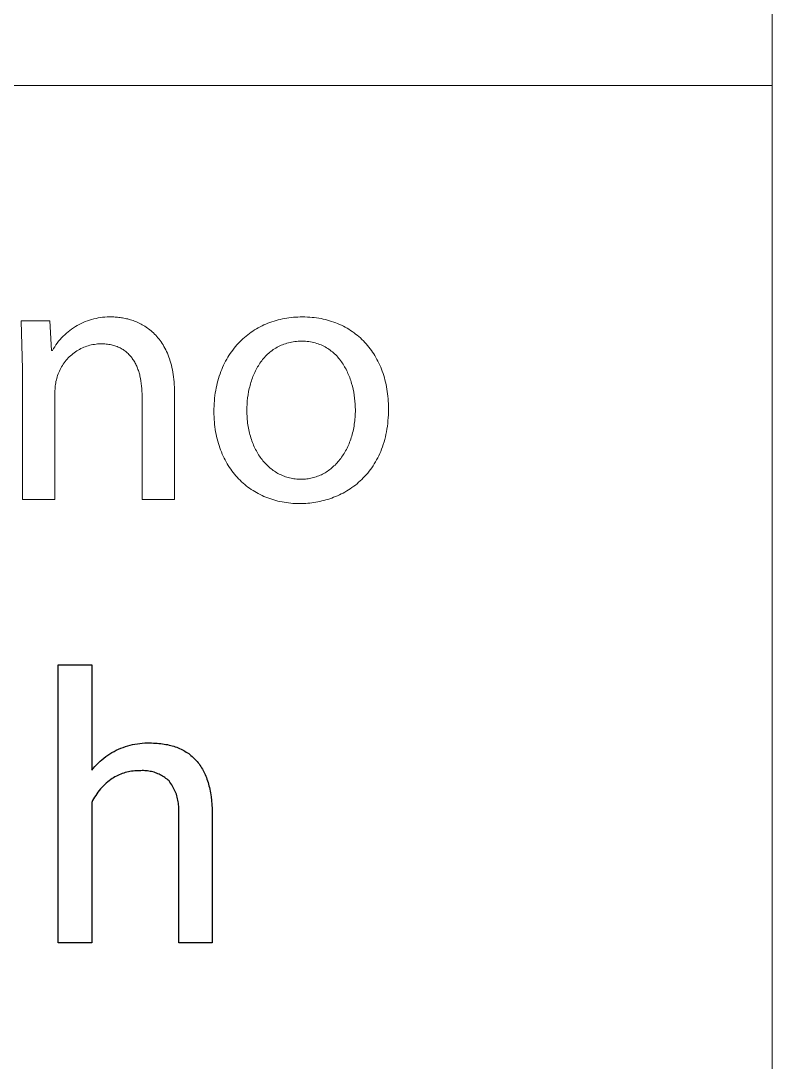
# Model space of a CAD drawing. Header units: millimetres. Extents: x 373 to 3451, y -552 to 1598.
# Drawn here: x 3385.1 to 3447.8, y -289.4 to -202.5 of the extents above; entities that cross this region are included whole.
import ezdxf

# ---------------------------------------------------------------- set-up
doc = ezdxf.new("R2010")
doc.units = ezdxf.units.MM
doc.header["$MEASUREMENT"] = 0
doc.layers.add('Domyślny', color=7, linetype='Continuous', true_color=0x000000)

msp = doc.modelspace()

# ---------------------------------------------------------------- linework, layer by layer
at = {"layer": 'Domyślny', "color": 18, "lineweight": 15, "true_color": 0x000000}
for p, q in [((3447.834, -551.922), (3447.834, 1598.333)), ((3447.834, -207.866), (2287.646, -207.866)), ((3447.834, -207.866), (3447.834, -551.919)), ((3385.249, -231.546), (3385.126, -227.508)), ((3385.126, -227.508), (3387.535, -227.508)), ((3387.535, -227.508), (3387.678, -229.988)), ((3389.818, -227.894), (3389.981, -227.804)), ((3389.981, -227.804), (3390.148, -227.721)), ((3390.148, -227.721), (3390.318, -227.642)), ((3390.318, -227.642), (3390.49, -227.57)), ((3390.49, -227.57), (3390.664, -227.504)), ((3390.664, -227.504), (3390.841, -227.443)), ((3390.841, -227.443), (3391.019, -227.389)), ((3391.019, -227.389), (3391.2, -227.341)), ((3391.2, -227.341), (3391.382, -227.299)), ((3391.382, -227.299), (3391.565, -227.263)), ((3391.565, -227.263), (3391.749, -227.233)), ((3391.749, -227.233), (3391.934, -227.21)), ((3391.934, -227.21), (3392.12, -227.193)), ((3392.12, -227.193), (3392.306, -227.182)), ((3392.306, -227.182), (3392.493, -227.178)), ((3392.493, -227.178), (3392.68, -227.18)), ((3392.68, -227.18), (3392.777, -227.181)), ((3392.777, -227.181), (3392.876, -227.183)), ((3392.876, -227.183), (3392.976, -227.188)), ((3392.976, -227.188), (3393.078, -227.195)), ((3393.078, -227.195), (3393.181, -227.203)), ((3393.181, -227.203), (3393.286, -227.214)), ((3393.286, -227.214), (3393.391, -227.227)), ((3393.391, -227.227), (3393.497, -227.242)), ((3393.497, -227.242), (3393.604, -227.26)), ((3393.604, -227.26), (3393.712, -227.279)), ((3393.712, -227.279), (3393.821, -227.302)), ((3393.821, -227.302), (3393.93, -227.326)), ((3393.93, -227.326), (3394.04, -227.353)), ((3394.04, -227.353), (3394.15, -227.383)), ((3394.15, -227.383), (3394.26, -227.415)), ((3394.26, -227.415), (3394.37, -227.45)), ((3394.37, -227.45), (3394.481, -227.488)), ((3394.481, -227.488), (3394.591, -227.529)), ((3394.591, -227.529), (3394.702, -227.573)), ((3394.702, -227.573), (3394.812, -227.619)), ((3394.812, -227.619), (3394.922, -227.669)), ((3394.922, -227.669), (3395.031, -227.721)), ((3395.031, -227.721), (3395.14, -227.777)), ((3395.14, -227.777), (3395.249, -227.836)), ((3395.249, -227.836), (3395.356, -227.898)), ((3405.406, -227.853), (3405.569, -227.781)), ((3405.569, -227.781), (3405.735, -227.713)), ((3405.735, -227.713), (3405.902, -227.649)), ((3405.902, -227.649), (3406.071, -227.589)), ((3406.071, -227.589), (3406.243, -227.533)), ((3406.243, -227.533), (3406.416, -227.481)), ((3406.416, -227.481), (3406.591, -227.433)), ((3406.591, -227.433), (3406.769, -227.389)), ((3406.769, -227.389), (3406.947, -227.35)), ((3406.947, -227.35), (3407.128, -227.314)), ((3407.128, -227.314), (3407.31, -227.282)), ((3407.31, -227.282), (3407.494, -227.255)), ((3407.494, -227.255), (3407.68, -227.232)), ((3407.68, -227.232), (3407.867, -227.213)), ((3407.867, -227.213), (3408.055, -227.198)), ((3408.055, -227.198), (3408.245, -227.187)), ((3408.245, -227.187), (3408.436, -227.181)), ((3408.436, -227.181), (3408.629, -227.179)), ((3408.629, -227.179), (3408.829, -227.181)), ((3408.829, -227.181), (3409.026, -227.188)), ((3409.026, -227.188), (3409.222, -227.199)), ((3409.222, -227.199), (3409.415, -227.215)), ((3409.415, -227.215), (3409.607, -227.235)), ((3409.607, -227.235), (3409.796, -227.259)), ((3409.796, -227.259), (3409.983, -227.288)), ((3409.983, -227.288), (3410.167, -227.321)), ((3410.167, -227.321), (3410.349, -227.358)), ((3410.349, -227.358), (3410.529, -227.4)), ((3410.529, -227.4), (3410.707, -227.446)), ((3410.707, -227.446), (3410.882, -227.495)), ((3410.882, -227.495), (3411.054, -227.549)), ((3411.054, -227.549), (3411.225, -227.607)), ((3411.225, -227.607), (3411.392, -227.669)), ((3411.392, -227.669), (3411.557, -227.735)), ((3411.557, -227.735), (3411.72, -227.805)), ((3411.72, -227.805), (3411.88, -227.879)), ((3388.635, -228.799), (3388.769, -228.668)), ((3388.769, -228.668), (3388.907, -228.543)), ((3388.907, -228.543), (3389.049, -228.422)), ((3389.049, -228.422), (3389.195, -228.306)), ((3389.195, -228.306), (3389.346, -228.195)), ((3389.346, -228.195), (3389.499, -228.089)), ((3389.499, -228.089), (3389.657, -227.989)), ((3389.657, -227.989), (3389.818, -227.894)), ((3395.356, -227.898), (3395.463, -227.964)), ((3395.463, -227.964), (3395.569, -228.033)), ((3395.569, -228.033), (3395.674, -228.105)), ((3395.674, -228.105), (3395.777, -228.181)), ((3395.777, -228.181), (3395.88, -228.26)), ((3395.88, -228.26), (3395.981, -228.343)), ((3395.981, -228.343), (3396.081, -228.43)), ((3396.081, -228.43), (3396.179, -228.521)), ((3396.179, -228.521), (3396.276, -228.615)), ((3396.276, -228.615), (3396.371, -228.713)), ((3396.371, -228.713), (3396.464, -228.815)), ((3403.908, -228.785), (3404.046, -228.674)), ((3404.046, -228.674), (3404.187, -228.568)), ((3404.187, -228.568), (3404.331, -228.465)), ((3404.331, -228.465), (3404.477, -228.366)), ((3404.477, -228.366), (3404.626, -228.271)), ((3404.626, -228.271), (3404.777, -228.18)), ((3404.777, -228.18), (3404.931, -228.092)), ((3404.931, -228.092), (3405.087, -228.009)), ((3405.087, -228.009), (3405.246, -227.929)), ((3405.246, -227.929), (3405.406, -227.853)), ((3411.88, -227.879), (3412.037, -227.957)), ((3412.037, -227.957), (3412.191, -228.038)), ((3412.191, -228.038), (3412.343, -228.124)), ((3412.343, -228.124), (3412.492, -228.213)), ((3412.492, -228.213), (3412.638, -228.305)), ((3412.638, -228.305), (3412.782, -228.402)), ((3412.782, -228.402), (3412.922, -228.502)), ((3412.922, -228.502), (3413.06, -228.606)), ((3413.06, -228.606), (3413.194, -228.713)), ((3413.194, -228.713), (3413.326, -228.824)), ((3387.933, -229.668), (3388.037, -229.514)), ((3388.037, -229.514), (3388.147, -229.363)), ((3388.147, -229.363), (3388.262, -229.216)), ((3388.262, -229.216), (3388.381, -229.072)), ((3388.381, -229.072), (3388.506, -228.933)), ((3388.506, -228.933), (3388.635, -228.799)), ((3390.863, -229.549), (3390.736, -229.585)), ((3390.991, -229.518), (3390.863, -229.549)), ((3391.121, -229.491), (3390.991, -229.518)), ((3391.251, -229.469), (3391.121, -229.491)), ((3391.382, -229.451), (3391.251, -229.469)), ((3391.514, -229.438), (3391.382, -229.451)), ((3391.646, -229.429), (3391.514, -229.438)), ((3391.778, -229.424), (3391.646, -229.429)), ((3391.897, -229.426), (3391.778, -229.424)), ((3392.013, -229.43), (3391.897, -229.426)), ((3392.127, -229.437), (3392.013, -229.43)), ((3392.239, -229.447), (3392.127, -229.437)), ((3392.348, -229.46), (3392.239, -229.447)), ((3392.455, -229.476), (3392.348, -229.46)), ((3392.56, -229.494), (3392.455, -229.476)), ((3392.662, -229.515), (3392.56, -229.494)), ((3392.762, -229.538), (3392.662, -229.515)), ((3392.859, -229.565), (3392.762, -229.538)), ((3392.955, -229.593), (3392.859, -229.565)), ((3396.464, -228.815), (3396.556, -228.922)), ((3396.556, -228.922), (3396.645, -229.032)), ((3396.645, -229.032), (3396.732, -229.146)), ((3396.732, -229.146), (3396.817, -229.265)), ((3396.817, -229.265), (3396.9, -229.387)), ((3396.9, -229.387), (3396.98, -229.514)), ((3396.98, -229.514), (3397.058, -229.646)), ((3403.022, -229.66), (3403.14, -229.524)), ((3403.14, -229.524), (3403.26, -229.392)), ((3403.26, -229.392), (3403.384, -229.263)), ((3403.384, -229.263), (3403.511, -229.138)), ((3403.511, -229.138), (3403.64, -229.017)), ((3403.64, -229.017), (3403.773, -228.899)), ((3403.773, -228.899), (3403.908, -228.785)), ((3406.839, -229.549), (3406.724, -229.601)), ((3406.956, -229.5), (3406.839, -229.549)), ((3407.076, -229.455), (3406.956, -229.5)), ((3407.199, -229.413), (3407.076, -229.455)), ((3407.324, -229.375), (3407.199, -229.413)), ((3407.452, -229.341), (3407.324, -229.375)), ((3407.582, -229.31), (3407.452, -229.341)), ((3407.715, -229.284), (3407.582, -229.31)), ((3407.851, -229.261), (3407.715, -229.284)), ((3407.989, -229.242), (3407.851, -229.261)), ((3408.13, -229.227), (3407.989, -229.242)), ((3408.273, -229.217), (3408.13, -229.227)), ((3408.419, -229.21), (3408.273, -229.217)), ((3408.567, -229.208), (3408.419, -229.21)), ((3408.716, -229.21), (3408.567, -229.208)), ((3408.862, -229.217), (3408.716, -229.21)), ((3409.006, -229.229), (3408.862, -229.217)), ((3409.146, -229.245), (3409.006, -229.229)), ((3409.284, -229.265), (3409.146, -229.245)), ((3409.419, -229.289), (3409.284, -229.265)), ((3409.551, -229.318), (3409.419, -229.289)), ((3409.68, -229.35), (3409.551, -229.318)), ((3409.807, -229.387), (3409.68, -229.35)), ((3409.931, -229.428), (3409.807, -229.387)), ((3410.052, -229.472), (3409.931, -229.428)), ((3410.171, -229.52), (3410.052, -229.472)), ((3410.287, -229.571), (3410.171, -229.52)), ((3410.4, -229.627), (3410.287, -229.571)), ((3413.326, -228.824), (3413.455, -228.938)), ((3413.455, -228.938), (3413.58, -229.056)), ((3413.58, -229.056), (3413.703, -229.177)), ((3413.703, -229.177), (3413.823, -229.302)), ((3413.823, -229.302), (3413.939, -229.429)), ((3413.939, -229.429), (3414.052, -229.561)), ((3414.052, -229.561), (3414.162, -229.695)), ((3387.678, -229.988), (3387.74, -229.988)), ((3387.74, -229.988), (3387.834, -229.827)), ((3387.834, -229.827), (3387.933, -229.668)), ((3389.25, -230.422), (3389.154, -230.512)), ((3389.35, -230.335), (3389.25, -230.422)), ((3389.452, -230.251), (3389.35, -230.335)), ((3389.557, -230.171), (3389.452, -230.251)), ((3389.665, -230.095), (3389.557, -230.171)), ((3389.776, -230.022), (3389.665, -230.095)), ((3389.889, -229.953), (3389.776, -230.022)), ((3390.004, -229.888), (3389.889, -229.953)), ((3390.121, -229.828), (3390.004, -229.888)), ((3390.241, -229.771), (3390.121, -229.828)), ((3390.362, -229.718), (3390.241, -229.771)), ((3390.485, -229.669), (3390.362, -229.718)), ((3390.61, -229.625), (3390.485, -229.669)), ((3390.736, -229.585), (3390.61, -229.625)), ((3393.048, -229.625), (3392.955, -229.593)), ((3393.139, -229.658), (3393.048, -229.625)), ((3393.228, -229.695), (3393.139, -229.658)), ((3393.314, -229.733), (3393.228, -229.695)), ((3393.398, -229.774), (3393.314, -229.733)), ((3393.481, -229.818), (3393.398, -229.774)), ((3393.561, -229.863), (3393.481, -229.818)), ((3393.638, -229.911), (3393.561, -229.863)), ((3393.714, -229.961), (3393.638, -229.911)), ((3393.788, -230.014), (3393.714, -229.961)), ((3393.86, -230.068), (3393.788, -230.014)), ((3393.929, -230.125), (3393.86, -230.068)), ((3393.997, -230.184), (3393.929, -230.125)), ((3394.062, -230.244), (3393.997, -230.184)), ((3394.126, -230.307), (3394.062, -230.244)), ((3394.187, -230.372), (3394.126, -230.307)), ((3394.247, -230.439), (3394.187, -230.372)), ((3394.304, -230.508), (3394.247, -230.439)), ((3397.058, -229.646), (3397.133, -229.782)), ((3397.133, -229.782), (3397.205, -229.922)), ((3397.205, -229.922), (3397.275, -230.067)), ((3397.275, -230.067), (3397.342, -230.217)), ((3397.342, -230.217), (3397.406, -230.371)), ((3397.406, -230.371), (3397.466, -230.53)), ((3402.387, -230.551), (3402.484, -230.394)), ((3402.484, -230.394), (3402.585, -230.24)), ((3402.585, -230.24), (3402.69, -230.09)), ((3402.69, -230.09), (3402.797, -229.943)), ((3402.797, -229.943), (3402.908, -229.8)), ((3402.908, -229.8), (3403.022, -229.66)), ((3405.621, -230.379), (3405.536, -230.467)), ((3405.709, -230.294), (3405.621, -230.379)), ((3405.8, -230.212), (3405.709, -230.294)), ((3405.893, -230.132), (3405.8, -230.212)), ((3405.988, -230.055), (3405.893, -230.132)), ((3406.086, -229.981), (3405.988, -230.055)), ((3406.186, -229.91), (3406.086, -229.981)), ((3406.288, -229.842), (3406.186, -229.91)), ((3406.393, -229.777), (3406.288, -229.842)), ((3406.501, -229.715), (3406.393, -229.777)), ((3406.611, -229.656), (3406.501, -229.715)), ((3406.724, -229.601), (3406.611, -229.656)), ((3410.511, -229.685), (3410.4, -229.627)), ((3410.619, -229.747), (3410.511, -229.685)), ((3410.724, -229.812), (3410.619, -229.747)), ((3410.827, -229.881), (3410.724, -229.812)), ((3410.928, -229.952), (3410.827, -229.881)), ((3411.025, -230.027), (3410.928, -229.952)), ((3411.12, -230.104), (3411.025, -230.027)), ((3411.213, -230.185), (3411.12, -230.104)), ((3411.303, -230.268), (3411.213, -230.185)), ((3411.391, -230.353), (3411.303, -230.268)), ((3411.476, -230.442), (3411.391, -230.353)), ((3411.559, -230.532), (3411.476, -230.442)), ((3414.162, -229.695), (3414.269, -229.833)), ((3414.269, -229.833), (3414.372, -229.974)), ((3414.372, -229.974), (3414.472, -230.118)), ((3414.472, -230.118), (3414.569, -230.265)), ((3414.569, -230.265), (3414.663, -230.415)), ((3414.663, -230.415), (3414.753, -230.568)), ((3388.573, -231.23), (3388.504, -231.343)), ((3388.645, -231.119), (3388.573, -231.23)), ((3388.721, -231.011), (3388.645, -231.119)), ((3388.801, -230.905), (3388.721, -231.011)), ((3388.884, -230.803), (3388.801, -230.905)), ((3388.97, -230.703), (3388.884, -230.803)), ((3389.06, -230.606), (3388.97, -230.703)), ((3389.154, -230.512), (3389.06, -230.606)), ((3394.36, -230.578), (3394.304, -230.508)), ((3394.414, -230.65), (3394.36, -230.578)), ((3394.466, -230.725), (3394.414, -230.65)), ((3394.516, -230.801), (3394.466, -230.725)), ((3394.564, -230.878), (3394.516, -230.801)), ((3394.61, -230.958), (3394.564, -230.878)), ((3394.654, -231.039), (3394.61, -230.958)), ((3394.697, -231.121), (3394.654, -231.039)), ((3394.738, -231.205), (3394.697, -231.121)), ((3394.777, -231.291), (3394.738, -231.205)), ((3394.814, -231.378), (3394.777, -231.291)), ((3397.466, -230.53), (3397.524, -230.693)), ((3397.524, -230.693), (3397.578, -230.862)), ((3397.578, -230.862), (3397.629, -231.035)), ((3397.629, -231.035), (3397.676, -231.214)), ((3397.676, -231.214), (3397.72, -231.398)), ((3401.953, -231.39), (3402.033, -231.215)), ((3402.033, -231.215), (3402.116, -231.044)), ((3402.116, -231.044), (3402.202, -230.876)), ((3402.202, -230.876), (3402.293, -230.712)), ((3402.293, -230.712), (3402.387, -230.551)), ((3404.937, -231.252), (3404.873, -231.359)), ((3405.004, -231.146), (3404.937, -231.252)), ((3405.073, -231.043), (3405.004, -231.146)), ((3405.144, -230.941), (3405.073, -231.043)), ((3405.218, -230.842), (3405.144, -230.941)), ((3405.294, -230.745), (3405.218, -230.842)), ((3405.372, -230.65), (3405.294, -230.745)), ((3405.453, -230.557), (3405.372, -230.65)), ((3405.536, -230.467), (3405.453, -230.557)), ((3411.639, -230.625), (3411.559, -230.532)), ((3411.717, -230.721), (3411.639, -230.625)), ((3411.793, -230.818), (3411.717, -230.721)), ((3411.866, -230.918), (3411.793, -230.818)), ((3411.936, -231.02), (3411.866, -230.918)), ((3412.005, -231.123), (3411.936, -231.02)), ((3412.071, -231.229), (3412.005, -231.123)), ((3412.134, -231.336), (3412.071, -231.229)), ((3414.753, -230.568), (3414.839, -230.725)), ((3414.839, -230.725), (3414.922, -230.884)), ((3414.922, -230.884), (3415.002, -231.046)), ((3415.002, -231.046), (3415.078, -231.211)), ((3415.078, -231.211), (3415.151, -231.379)), ((3385.249, -242.43), (3385.249, -231.546)), ((3388.139, -232.191), (3388.103, -232.315)), ((3388.179, -232.065), (3388.139, -232.191)), ((3388.223, -231.941), (3388.179, -232.065)), ((3388.271, -231.817), (3388.223, -231.941)), ((3388.323, -231.696), (3388.271, -231.817)), ((3388.379, -231.576), (3388.323, -231.696)), ((3388.44, -231.459), (3388.379, -231.576)), ((3388.504, -231.343), (3388.44, -231.459)), ((3394.85, -231.467), (3394.814, -231.378)), ((3394.884, -231.557), (3394.85, -231.467)), ((3394.916, -231.649), (3394.884, -231.557)), ((3394.947, -231.742), (3394.916, -231.649)), ((3394.976, -231.836), (3394.947, -231.742)), ((3395.003, -231.932), (3394.976, -231.836)), ((3395.028, -232.029), (3395.003, -231.932)), ((3395.052, -232.127), (3395.028, -232.029)), ((3395.096, -232.326), (3395.052, -232.127)), ((3397.72, -231.398), (3397.76, -231.586)), ((3397.76, -231.586), (3397.796, -231.78)), ((3397.796, -231.78), (3397.828, -231.979)), ((3397.828, -231.979), (3397.857, -232.183)), ((3397.857, -232.183), (3397.881, -232.393)), ((3401.615, -232.313), (3401.675, -232.122)), ((3401.675, -232.122), (3401.738, -231.934)), ((3401.738, -231.934), (3401.806, -231.749)), ((3401.806, -231.749), (3401.878, -231.568)), ((3401.878, -231.568), (3401.953, -231.39)), ((3404.487, -232.16), (3404.441, -232.28)), ((3404.535, -232.041), (3404.487, -232.16)), ((3404.586, -231.923), (3404.535, -232.041)), ((3404.638, -231.807), (3404.586, -231.923)), ((3404.694, -231.693), (3404.638, -231.807)), ((3404.751, -231.58), (3404.694, -231.693)), ((3404.811, -231.469), (3404.751, -231.58)), ((3404.873, -231.359), (3404.811, -231.469)), ((3412.196, -231.445), (3412.134, -231.336)), ((3412.255, -231.556), (3412.196, -231.445)), ((3412.311, -231.668), (3412.255, -231.556)), ((3412.366, -231.781), (3412.311, -231.668)), ((3412.418, -231.896), (3412.366, -231.781)), ((3412.468, -232.012), (3412.418, -231.896)), ((3412.516, -232.129), (3412.468, -232.012)), ((3412.561, -232.247), (3412.516, -232.129)), ((3415.151, -231.379), (3415.219, -231.55)), ((3415.219, -231.55), (3415.285, -231.723)), ((3415.285, -231.723), (3415.346, -231.899)), ((3415.346, -231.899), (3415.404, -232.078)), ((3415.404, -232.078), (3415.458, -232.26)), ((3387.979, -232.947), (3387.967, -233.076)), ((3387.996, -232.819), (3387.979, -232.947)), ((3388.016, -232.692), (3387.996, -232.819)), ((3388.041, -232.566), (3388.016, -232.692)), ((3388.07, -232.44), (3388.041, -232.566)), ((3388.103, -232.315), (3388.07, -232.44)), ((3395.132, -232.53), (3395.096, -232.326)), ((3395.163, -232.738), (3395.132, -232.53)), ((3395.188, -232.95), (3395.163, -232.738)), ((3395.208, -233.166), (3395.188, -232.95)), ((3397.881, -232.393), (3397.901, -232.608)), ((3397.901, -232.608), (3397.917, -232.829)), ((3397.917, -232.829), (3397.928, -233.055)), ((3397.928, -233.055), (3397.935, -233.286)), ((3401.417, -233.11), (3401.46, -232.906)), ((3401.46, -232.906), (3401.508, -232.705)), ((3401.508, -232.705), (3401.559, -232.507)), ((3401.559, -232.507), (3401.615, -232.313)), ((3404.211, -233.028), (3404.18, -233.156)), ((3404.244, -232.901), (3404.211, -233.028)), ((3404.279, -232.774), (3404.244, -232.901)), ((3404.316, -232.649), (3404.279, -232.774)), ((3404.355, -232.525), (3404.316, -232.649)), ((3404.397, -232.402), (3404.355, -232.525)), ((3404.441, -232.28), (3404.397, -232.402)), ((3412.604, -232.367), (3412.561, -232.247)), ((3412.646, -232.487), (3412.604, -232.367)), ((3412.685, -232.608), (3412.646, -232.487)), ((3412.721, -232.729), (3412.685, -232.608)), ((3412.789, -232.974), (3412.721, -232.729)), ((3412.848, -233.221), (3412.789, -232.974)), ((3415.458, -232.26), (3415.508, -232.444)), ((3415.508, -232.444), (3415.555, -232.631)), ((3415.555, -232.631), (3415.597, -232.82)), ((3415.597, -232.82), (3415.636, -233.012)), ((3415.636, -233.012), (3415.671, -233.206)), ((3387.959, -233.204), (3387.955, -233.333)), ((3387.955, -233.333), (3387.955, -233.462)), ((3387.955, -233.462), (3387.955, -242.43)), ((3387.967, -233.076), (3387.959, -233.204)), ((3395.221, -233.385), (3395.208, -233.166)), ((3395.229, -233.607), (3395.221, -233.385)), ((3395.232, -233.831), (3395.229, -233.607)), ((3395.232, -242.43), (3395.232, -233.831)), ((3397.935, -233.286), (3397.937, -233.524)), ((3397.937, -233.524), (3397.937, -242.43)), ((3401.288, -233.959), (3401.314, -233.742)), ((3401.314, -233.742), (3401.344, -233.529)), ((3401.344, -233.529), (3401.378, -233.318)), ((3401.378, -233.318), (3401.417, -233.11)), ((3404.08, -233.675), (3404.042, -233.938)), ((3404.126, -233.414), (3404.08, -233.675)), ((3404.18, -233.156), (3404.126, -233.414)), ((3412.898, -233.468), (3412.848, -233.221)), ((3412.941, -233.716), (3412.898, -233.468)), ((3412.975, -233.964), (3412.941, -233.716)), ((3415.671, -233.206), (3415.701, -233.403)), ((3415.701, -233.403), (3415.728, -233.602)), ((3415.728, -233.602), (3415.751, -233.803)), ((3415.751, -233.803), (3415.77, -234.007)), ((3401.232, -234.858), (3401.239, -234.629)), ((3401.239, -234.629), (3401.251, -234.403)), ((3401.251, -234.403), (3401.267, -234.179)), ((3401.267, -234.179), (3401.288, -233.959)), ((3403.98, -234.733), (3403.976, -234.999)), ((3403.992, -234.467), (3403.98, -234.733)), ((3404.013, -234.202), (3403.992, -234.467)), ((3404.042, -233.938), (3404.013, -234.202)), ((3413.002, -234.211), (3412.975, -233.964)), ((3413.021, -234.456), (3413.002, -234.211)), ((3413.032, -234.698), (3413.021, -234.456)), ((3413.036, -234.937), (3413.032, -234.698)), ((3415.77, -234.007), (3415.784, -234.213)), ((3415.784, -234.213), (3415.795, -234.422)), ((3415.795, -234.422), (3415.801, -234.632)), ((3415.801, -234.632), (3415.803, -234.845)), ((3401.229, -235.091), (3401.232, -234.858)), ((3401.232, -235.311), (3401.229, -235.091)), ((3401.238, -235.529), (3401.232, -235.311)), ((3401.25, -235.743), (3401.238, -235.529)), ((3403.976, -234.999), (3403.977, -235.151)), ((3403.977, -235.151), (3403.981, -235.303)), ((3403.981, -235.303), (3403.988, -235.453)), ((3403.988, -235.453), (3403.998, -235.602)), ((3403.998, -235.602), (3404.01, -235.749)), ((3413.001, -235.705), (3413.013, -235.555)), ((3413.013, -235.555), (3413.023, -235.402)), ((3413.023, -235.402), (3413.03, -235.249)), ((3413.03, -235.249), (3413.034, -235.094)), ((3413.034, -235.094), (3413.036, -234.937)), ((3415.778, -235.6), (3415.759, -235.843)), ((3415.792, -235.353), (3415.778, -235.6)), ((3415.8, -235.101), (3415.792, -235.353)), ((3415.803, -234.845), (3415.8, -235.101)), ((3401.265, -235.956), (3401.25, -235.743)), ((3401.285, -236.165), (3401.265, -235.956)), ((3401.31, -236.372), (3401.285, -236.165)), ((3401.338, -236.576), (3401.31, -236.372)), ((3404.01, -235.749), (3404.025, -235.896)), ((3404.025, -235.896), (3404.042, -236.041)), ((3404.042, -236.041), (3404.062, -236.184)), ((3404.062, -236.184), (3404.084, -236.326)), ((3404.084, -236.326), (3404.109, -236.466)), ((3404.109, -236.466), (3404.137, -236.605)), ((3412.87, -236.577), (3412.898, -236.436)), ((3412.898, -236.436), (3412.924, -236.293)), ((3412.924, -236.293), (3412.947, -236.149)), ((3412.947, -236.149), (3412.968, -236.002)), ((3412.968, -236.002), (3412.986, -235.855)), ((3412.986, -235.855), (3413.001, -235.705)), ((3415.706, -236.314), (3415.671, -236.544)), ((3415.735, -236.081), (3415.706, -236.314)), ((3415.759, -235.843), (3415.735, -236.081)), ((3401.371, -236.777), (3401.338, -236.576)), ((3401.408, -236.976), (3401.371, -236.777)), ((3401.449, -237.171), (3401.408, -236.976)), ((3401.494, -237.364), (3401.449, -237.171)), ((3401.543, -237.554), (3401.494, -237.364)), ((3404.137, -236.605), (3404.167, -236.742)), ((3404.167, -236.742), (3404.199, -236.878)), ((3404.199, -236.878), (3404.234, -237.012)), ((3404.234, -237.012), (3404.271, -237.144)), ((3404.271, -237.144), (3404.31, -237.275)), ((3404.31, -237.275), (3404.352, -237.403)), ((3404.352, -237.403), (3404.397, -237.53)), ((3412.603, -237.516), (3412.648, -237.388)), ((3412.648, -237.388), (3412.691, -237.257)), ((3412.691, -237.257), (3412.732, -237.125)), ((3412.732, -237.125), (3412.77, -236.991)), ((3412.77, -236.991), (3412.806, -236.855)), ((3412.806, -236.855), (3412.839, -236.717)), ((3412.839, -236.717), (3412.87, -236.577)), ((3415.539, -237.205), (3415.485, -237.416)), ((3415.588, -236.989), (3415.539, -237.205)), ((3415.632, -236.768), (3415.588, -236.989)), ((3415.671, -236.544), (3415.632, -236.768)), ((3401.597, -237.741), (3401.543, -237.554)), ((3401.654, -237.925), (3401.597, -237.741)), ((3401.714, -238.106), (3401.654, -237.925)), ((3401.779, -238.284), (3401.714, -238.106)), ((3404.397, -237.53), (3404.443, -237.655)), ((3404.443, -237.655), (3404.492, -237.778)), ((3404.492, -237.778), (3404.543, -237.9)), ((3404.543, -237.9), (3404.596, -238.019)), ((3404.596, -238.019), (3404.652, -238.136)), ((3404.652, -238.136), (3404.709, -238.251)), ((3404.709, -238.251), (3404.769, -238.364)), ((3412.223, -238.359), (3412.284, -238.245)), ((3412.284, -238.245), (3412.342, -238.129)), ((3412.342, -238.129), (3412.399, -238.011)), ((3412.399, -238.011), (3412.453, -237.89)), ((3412.453, -237.89), (3412.505, -237.768)), ((3412.505, -237.768), (3412.555, -237.643)), ((3412.555, -237.643), (3412.603, -237.516)), ((3415.225, -238.219), (3415.15, -238.409)), ((3415.297, -238.025), (3415.225, -238.219)), ((3415.364, -237.826), (3415.297, -238.025)), ((3415.427, -237.624), (3415.364, -237.826)), ((3415.485, -237.416), (3415.427, -237.624)), ((3401.848, -238.458), (3401.779, -238.284)), ((3401.92, -238.63), (3401.848, -238.458)), ((3401.996, -238.799), (3401.92, -238.63)), ((3402.075, -238.965), (3401.996, -238.799)), ((3402.158, -239.127), (3402.075, -238.965)), ((3402.245, -239.287), (3402.158, -239.127)), ((3404.769, -238.364), (3404.831, -238.475)), ((3404.831, -238.475), (3404.895, -238.584)), ((3404.895, -238.584), (3404.961, -238.691)), ((3404.961, -238.691), (3405.029, -238.795)), ((3405.029, -238.795), (3405.099, -238.897)), ((3405.099, -238.897), (3405.171, -238.997)), ((3405.171, -238.997), (3405.246, -239.094)), ((3405.246, -239.094), (3405.322, -239.189)), ((3411.663, -239.19), (3411.739, -239.094)), ((3411.739, -239.094), (3411.814, -238.996)), ((3411.814, -238.996), (3411.887, -238.896)), ((3411.887, -238.896), (3411.959, -238.793)), ((3411.959, -238.793), (3412.028, -238.688)), ((3412.028, -238.688), (3412.095, -238.581)), ((3412.095, -238.581), (3412.16, -238.471)), ((3412.16, -238.471), (3412.223, -238.359)), ((3414.807, -239.126), (3414.711, -239.294)), ((3414.898, -238.953), (3414.807, -239.126)), ((3414.986, -238.776), (3414.898, -238.953)), ((3415.07, -238.595), (3414.986, -238.776)), ((3415.15, -238.409), (3415.07, -238.595)), ((3402.335, -239.443), (3402.245, -239.287)), ((3402.428, -239.596), (3402.335, -239.443)), ((3402.525, -239.746), (3402.428, -239.596)), ((3402.625, -239.892), (3402.525, -239.746)), ((3402.728, -240.035), (3402.625, -239.892)), ((3405.322, -239.189), (3405.4, -239.282)), ((3405.4, -239.282), (3405.479, -239.372)), ((3405.479, -239.372), (3405.561, -239.46)), ((3405.561, -239.46), (3405.645, -239.545)), ((3405.645, -239.545), (3405.73, -239.627)), ((3405.73, -239.627), (3405.817, -239.707)), ((3405.817, -239.707), (3405.906, -239.784)), ((3405.906, -239.784), (3405.997, -239.859)), ((3405.997, -239.859), (3406.089, -239.93)), ((3406.089, -239.93), (3406.183, -239.999)), ((3406.183, -239.999), (3406.279, -240.065)), ((3410.701, -240.068), (3410.797, -240.001)), ((3410.797, -240.001), (3410.891, -239.933)), ((3410.891, -239.933), (3410.983, -239.861)), ((3410.983, -239.861), (3411.074, -239.786)), ((3411.074, -239.786), (3411.163, -239.709)), ((3411.163, -239.709), (3411.251, -239.629)), ((3411.251, -239.629), (3411.337, -239.546)), ((3411.337, -239.546), (3411.421, -239.461)), ((3411.421, -239.461), (3411.503, -239.373)), ((3411.503, -239.373), (3411.584, -239.283)), ((3411.584, -239.283), (3411.663, -239.19)), ((3414.294, -239.926), (3414.182, -240.074)), ((3414.404, -239.775), (3414.294, -239.926)), ((3414.51, -239.619), (3414.404, -239.775)), ((3414.612, -239.459), (3414.51, -239.619)), ((3414.711, -239.294), (3414.612, -239.459)), ((3402.835, -240.175), (3402.728, -240.035)), ((3402.944, -240.312), (3402.835, -240.175)), ((3403.057, -240.445), (3402.944, -240.312)), ((3403.173, -240.575), (3403.057, -240.445)), ((3403.292, -240.701), (3403.173, -240.575)), ((3403.414, -240.824), (3403.292, -240.701)), ((3403.538, -240.943), (3403.414, -240.824)), ((3406.279, -240.065), (3406.376, -240.129)), ((3406.376, -240.129), (3406.475, -240.189)), ((3406.475, -240.189), (3406.576, -240.246)), ((3406.576, -240.246), (3406.678, -240.301)), ((3406.678, -240.301), (3406.782, -240.352)), ((3406.782, -240.352), (3406.887, -240.401)), ((3406.887, -240.401), (3406.994, -240.446)), ((3406.994, -240.446), (3407.102, -240.488)), ((3407.102, -240.488), (3407.212, -240.528)), ((3407.212, -240.528), (3407.323, -240.563)), ((3407.323, -240.563), (3407.435, -240.596)), ((3407.435, -240.596), (3407.549, -240.625)), ((3407.549, -240.625), (3407.664, -240.652)), ((3407.664, -240.652), (3407.781, -240.674)), ((3407.781, -240.674), (3407.899, -240.694)), ((3407.899, -240.694), (3408.018, -240.709)), ((3408.018, -240.709), (3408.138, -240.722)), ((3408.138, -240.722), (3408.259, -240.731)), ((3408.259, -240.731), (3408.382, -240.736)), ((3408.382, -240.736), (3408.506, -240.738)), ((3408.506, -240.738), (3408.627, -240.736)), ((3408.627, -240.736), (3408.746, -240.731)), ((3408.746, -240.731), (3408.865, -240.722)), ((3408.865, -240.722), (3408.982, -240.71)), ((3408.982, -240.71), (3409.099, -240.694)), ((3409.099, -240.694), (3409.214, -240.675)), ((3409.214, -240.675), (3409.329, -240.652)), ((3409.329, -240.652), (3409.442, -240.626)), ((3409.442, -240.626), (3409.554, -240.597)), ((3409.554, -240.597), (3409.665, -240.564)), ((3409.665, -240.564), (3409.775, -240.529)), ((3409.775, -240.529), (3409.883, -240.49)), ((3409.883, -240.49), (3409.99, -240.448)), ((3409.99, -240.448), (3410.096, -240.403)), ((3410.096, -240.403), (3410.2, -240.354)), ((3410.2, -240.354), (3410.303, -240.303)), ((3410.303, -240.303), (3410.405, -240.249)), ((3410.405, -240.249), (3410.505, -240.191)), ((3410.505, -240.191), (3410.604, -240.131)), ((3410.604, -240.131), (3410.701, -240.068)), ((3413.442, -240.874), (3413.309, -240.993)), ((3413.572, -240.751), (3413.442, -240.874)), ((3413.7, -240.624), (3413.572, -240.751)), ((3413.825, -240.492), (3413.7, -240.624)), ((3413.947, -240.357), (3413.825, -240.492)), ((3414.066, -240.218), (3413.947, -240.357)), ((3414.182, -240.074), (3414.066, -240.218)), ((3403.666, -241.059), (3403.538, -240.943)), ((3403.796, -241.171), (3403.666, -241.059)), ((3403.929, -241.28), (3403.796, -241.171)), ((3404.065, -241.385), (3403.929, -241.28)), ((3404.204, -241.486), (3404.065, -241.385)), ((3404.345, -241.584), (3404.204, -241.486)), ((3404.489, -241.678), (3404.345, -241.584)), ((3404.635, -241.769), (3404.489, -241.678)), ((3412.312, -241.714), (3412.161, -241.802)), ((3412.461, -241.623), (3412.312, -241.714)), ((3412.607, -241.528), (3412.461, -241.623)), ((3412.752, -241.429), (3412.607, -241.528)), ((3412.895, -241.326), (3412.752, -241.429)), ((3413.035, -241.219), (3412.895, -241.326)), ((3413.173, -241.108), (3413.035, -241.219)), ((3413.309, -240.993), (3413.173, -241.108)), ((3387.955, -242.43), (3385.249, -242.43)), ((3397.937, -242.43), (3395.232, -242.43)), ((3404.783, -241.855), (3404.635, -241.769)), ((3404.934, -241.938), (3404.783, -241.855)), ((3405.088, -242.018), (3404.934, -241.938)), ((3405.244, -242.093), (3405.088, -242.018)), ((3405.401, -242.165), (3405.244, -242.093)), ((3405.562, -242.232), (3405.401, -242.165)), ((3405.724, -242.296), (3405.562, -242.232)), ((3405.888, -242.356), (3405.724, -242.296)), ((3406.055, -242.412), (3405.888, -242.356)), ((3406.223, -242.464), (3406.055, -242.412)), ((3406.394, -242.512), (3406.223, -242.464)), ((3406.566, -242.556), (3406.394, -242.512)), ((3406.74, -242.595), (3406.566, -242.556)), ((3406.916, -242.631), (3406.74, -242.595)), ((3409.903, -242.622), (3409.735, -242.653)), ((3410.07, -242.588), (3409.903, -242.622)), ((3410.237, -242.55), (3410.07, -242.588)), ((3410.404, -242.509), (3410.237, -242.55)), ((3410.569, -242.463), (3410.404, -242.509)), ((3410.734, -242.414), (3410.569, -242.463)), ((3410.897, -242.361), (3410.734, -242.414)), ((3411.06, -242.305), (3410.897, -242.361)), ((3411.221, -242.244), (3411.06, -242.305)), ((3411.382, -242.18), (3411.221, -242.244)), ((3411.541, -242.112), (3411.382, -242.18)), ((3411.698, -242.04), (3411.541, -242.112)), ((3411.854, -241.965), (3411.698, -242.04)), ((3412.008, -241.885), (3411.854, -241.965)), ((3412.161, -241.802), (3412.008, -241.885)), ((3407.094, -242.663), (3406.916, -242.631)), ((3407.273, -242.69), (3407.094, -242.663)), ((3407.454, -242.714), (3407.273, -242.69)), ((3407.637, -242.733), (3407.454, -242.714)), ((3407.821, -242.748), (3407.637, -242.733)), ((3408.007, -242.759), (3407.821, -242.748)), ((3408.194, -242.765), (3408.007, -242.759)), ((3408.383, -242.767), (3408.194, -242.765)), ((3408.552, -242.765), (3408.383, -242.767)), ((3408.721, -242.76), (3408.552, -242.765)), ((3408.89, -242.751), (3408.721, -242.76)), ((3409.059, -242.739), (3408.89, -242.751)), ((3409.228, -242.723), (3409.059, -242.739)), ((3409.397, -242.703), (3409.228, -242.723)), ((3409.566, -242.68), (3409.397, -242.703)), ((3409.735, -242.653), (3409.566, -242.68))]:
    msp.add_line(p, q, dxfattribs=at)
at = {"layer": 'Domyślny'}
for p, q in [((3388.235, -279.448), (3388.235, -256.226)), ((3388.235, -256.226), (3391.026, -256.226)), ((3391.026, -256.226), (3391.026, -265.043)), ((3392.716, -263.564), (3392.895, -263.464)), ((3392.895, -263.464), (3393.077, -263.37)), ((3393.077, -263.37), (3393.263, -263.282)), ((3393.263, -263.282), (3393.451, -263.201)), ((3393.451, -263.201), (3393.642, -263.126)), ((3393.642, -263.126), (3393.836, -263.058)), ((3393.836, -263.058), (3394.032, -262.996)), ((3394.032, -262.996), (3394.23, -262.942)), ((3394.23, -262.942), (3394.43, -262.894)), ((3394.43, -262.894), (3394.631, -262.853)), ((3394.631, -262.853), (3394.833, -262.82)), ((3394.833, -262.82), (3395.037, -262.793)), ((3395.037, -262.793), (3395.241, -262.773)), ((3395.241, -262.773), (3395.446, -262.761)), ((3395.446, -262.761), (3395.651, -262.755)), ((3395.651, -262.755), (3395.857, -262.757)), ((3395.857, -262.757), (3396.017, -262.758)), ((3396.017, -262.758), (3396.175, -262.763)), ((3396.175, -262.763), (3396.331, -262.77)), ((3396.331, -262.77), (3396.484, -262.78)), ((3396.484, -262.78), (3396.634, -262.793)), ((3396.634, -262.793), (3396.782, -262.808)), ((3396.782, -262.808), (3396.928, -262.827)), ((3396.928, -262.827), (3397.071, -262.849)), ((3397.071, -262.849), (3397.211, -262.873)), ((3397.211, -262.873), (3397.349, -262.9)), ((3397.349, -262.9), (3397.485, -262.93)), ((3397.485, -262.93), (3397.618, -262.963)), ((3397.618, -262.963), (3397.748, -262.999)), ((3397.748, -262.999), (3397.876, -263.037)), ((3397.876, -263.037), (3398.002, -263.079)), ((3398.002, -263.079), (3398.125, -263.123)), ((3398.125, -263.123), (3398.245, -263.171)), ((3398.245, -263.171), (3398.363, -263.221)), ((3398.363, -263.221), (3398.478, -263.274)), ((3398.478, -263.274), (3398.591, -263.329)), ((3398.591, -263.329), (3398.702, -263.388)), ((3398.702, -263.388), (3398.81, -263.45)), ((3398.81, -263.45), (3398.915, -263.514)), ((3391.574, -264.432), (3391.724, -264.291)), ((3391.724, -264.291), (3391.878, -264.156)), ((3391.878, -264.156), (3392.037, -264.026)), ((3392.037, -264.026), (3392.201, -263.902)), ((3392.201, -263.902), (3392.368, -263.784)), ((3392.368, -263.784), (3392.54, -263.671)), ((3392.54, -263.671), (3392.716, -263.564)), ((3398.915, -263.514), (3399.018, -263.581)), ((3399.018, -263.581), (3399.118, -263.651)), ((3399.118, -263.651), (3399.216, -263.724)), ((3399.216, -263.724), (3399.312, -263.8)), ((3399.312, -263.8), (3399.405, -263.879)), ((3399.405, -263.879), (3399.495, -263.961)), ((3399.495, -263.961), (3399.583, -264.045)), ((3399.583, -264.045), (3399.668, -264.132)), ((3399.668, -264.132), (3399.751, -264.222)), ((3399.751, -264.222), (3399.831, -264.316)), ((3399.831, -264.316), (3399.909, -264.411)), ((3391.026, -265.043), (3391.155, -264.883)), ((3391.155, -264.883), (3391.289, -264.728)), ((3391.289, -264.728), (3391.429, -264.577)), ((3391.429, -264.577), (3391.574, -264.432)), ((3393.825, -265.235), (3393.698, -265.274)), ((3393.954, -265.2), (3393.825, -265.235)), ((3394.084, -265.17), (3393.954, -265.2)), ((3394.215, -265.143), (3394.084, -265.17)), ((3394.347, -265.122), (3394.215, -265.143)), ((3394.48, -265.104), (3394.347, -265.122)), ((3394.613, -265.091), (3394.48, -265.104)), ((3394.746, -265.083), (3394.613, -265.091)), ((3394.879, -265.079), (3394.746, -265.083)), ((3395.013, -265.079), (3394.879, -265.079)), ((3395.125, -265.072), (3395.013, -265.079)), ((3395.237, -265.068), (3395.125, -265.072)), ((3395.349, -265.068), (3395.237, -265.068)), ((3395.46, -265.072), (3395.349, -265.068)), ((3395.572, -265.08), (3395.46, -265.072)), ((3395.683, -265.092), (3395.572, -265.08)), ((3395.794, -265.108), (3395.683, -265.092)), ((3395.904, -265.128), (3395.794, -265.108)), ((3396.014, -265.151), (3395.904, -265.128)), ((3396.122, -265.178), (3396.014, -265.151)), ((3396.23, -265.209), (3396.122, -265.178)), ((3396.336, -265.244), (3396.23, -265.209)), ((3399.909, -264.411), (3399.985, -264.51)), ((3399.985, -264.51), (3400.057, -264.612)), ((3400.057, -264.612), (3400.128, -264.716)), ((3400.128, -264.716), (3400.196, -264.824)), ((3400.196, -264.824), (3400.261, -264.934)), ((3400.261, -264.934), (3400.324, -265.047)), ((3400.324, -265.047), (3400.384, -265.163)), ((3400.384, -265.163), (3400.442, -265.282)), ((3392.359, -266.014), (3392.231, -266.123)), ((3392.491, -265.91), (3392.359, -266.014)), ((3392.626, -265.809), (3392.491, -265.91)), ((3392.737, -265.734), (3392.626, -265.809)), ((3392.85, -265.663), (3392.737, -265.734)), ((3392.965, -265.595), (3392.85, -265.663)), ((3393.082, -265.532), (3392.965, -265.595)), ((3393.202, -265.472), (3393.082, -265.532)), ((3393.323, -265.416), (3393.202, -265.472)), ((3393.446, -265.365), (3393.323, -265.416)), ((3393.571, -265.317), (3393.446, -265.365)), ((3393.698, -265.274), (3393.571, -265.317)), ((3396.441, -265.282), (3396.336, -265.244)), ((3396.545, -265.324), (3396.441, -265.282)), ((3396.647, -265.37), (3396.545, -265.324)), ((3396.748, -265.419), (3396.647, -265.37)), ((3396.847, -265.472), (3396.748, -265.419)), ((3396.944, -265.528), (3396.847, -265.472)), ((3397.039, -265.587), (3396.944, -265.528)), ((3397.131, -265.649), (3397.039, -265.587)), ((3397.222, -265.715), (3397.131, -265.649)), ((3397.31, -265.784), (3397.222, -265.715)), ((3397.396, -265.856), (3397.31, -265.784)), ((3397.479, -265.931), (3397.396, -265.856)), ((3397.557, -266.032), (3397.479, -265.931)), ((3397.631, -266.137), (3397.557, -266.032)), ((3400.442, -265.282), (3400.497, -265.403)), ((3400.497, -265.403), (3400.55, -265.528)), ((3400.55, -265.528), (3400.6, -265.655)), ((3400.6, -265.655), (3400.648, -265.785)), ((3400.648, -265.785), (3400.693, -265.918)), ((3400.693, -265.918), (3400.736, -266.054)), ((3400.736, -266.054), (3400.776, -266.193)), ((3391.547, -266.863), (3391.448, -266.999)), ((3391.65, -266.73), (3391.547, -266.863)), ((3391.758, -266.601), (3391.65, -266.73)), ((3391.87, -266.476), (3391.758, -266.601)), ((3391.986, -266.354), (3391.87, -266.476)), ((3392.107, -266.237), (3391.986, -266.354)), ((3392.231, -266.123), (3392.107, -266.237)), ((3397.701, -266.244), (3397.631, -266.137)), ((3397.768, -266.353), (3397.701, -266.244)), ((3397.832, -266.464), (3397.768, -266.353)), ((3397.891, -266.577), (3397.832, -266.464)), ((3397.947, -266.692), (3397.891, -266.577)), ((3397.998, -266.809), (3397.947, -266.692)), ((3398.046, -266.928), (3397.998, -266.809)), ((3398.09, -267.048), (3398.046, -266.928)), ((3400.776, -266.193), (3400.814, -266.335)), ((3400.814, -266.335), (3400.849, -266.48)), ((3400.849, -266.48), (3400.882, -266.627)), ((3400.882, -266.627), (3400.912, -266.777)), ((3400.912, -266.777), (3400.94, -266.93)), ((3400.94, -266.93), (3400.965, -267.086)), ((3391.101, -267.575), (3391.026, -267.726)), ((3391.026, -267.726), (3391.026, -279.448)), ((3391.18, -267.427), (3391.101, -267.575)), ((3391.264, -267.281), (3391.18, -267.427)), ((3391.354, -267.138), (3391.264, -267.281)), ((3391.448, -266.999), (3391.354, -267.138)), ((3398.129, -267.17), (3398.09, -267.048)), ((3398.165, -267.293), (3398.129, -267.17)), ((3398.196, -267.417), (3398.165, -267.293)), ((3398.224, -267.542), (3398.196, -267.417)), ((3398.247, -267.668), (3398.224, -267.542)), ((3398.265, -267.794), (3398.247, -267.668)), ((3398.28, -267.921), (3398.265, -267.794)), ((3400.965, -267.086), (3400.988, -267.245)), ((3400.988, -267.245), (3401.026, -267.572)), ((3401.026, -267.572), (3401.054, -267.909)), ((3398.29, -268.049), (3398.28, -267.921)), ((3398.288, -268.56), (3398.295, -268.433)), ((3398.288, -279.448), (3398.288, -268.56)), ((3398.296, -268.177), (3398.29, -268.049)), ((3398.295, -268.433), (3398.297, -268.305)), ((3398.297, -268.305), (3398.296, -268.177)), ((3401.054, -267.909), (3401.072, -268.259)), ((3401.072, -268.259), (3401.079, -268.619)), ((3401.079, -268.619), (3401.079, -279.448)), ((3391.026, -279.448), (3388.235, -279.448)), ((3401.079, -279.448), (3398.288, -279.448))]:
    msp.add_line(p, q, dxfattribs=at)

doc.saveas('drawing.dxf')
